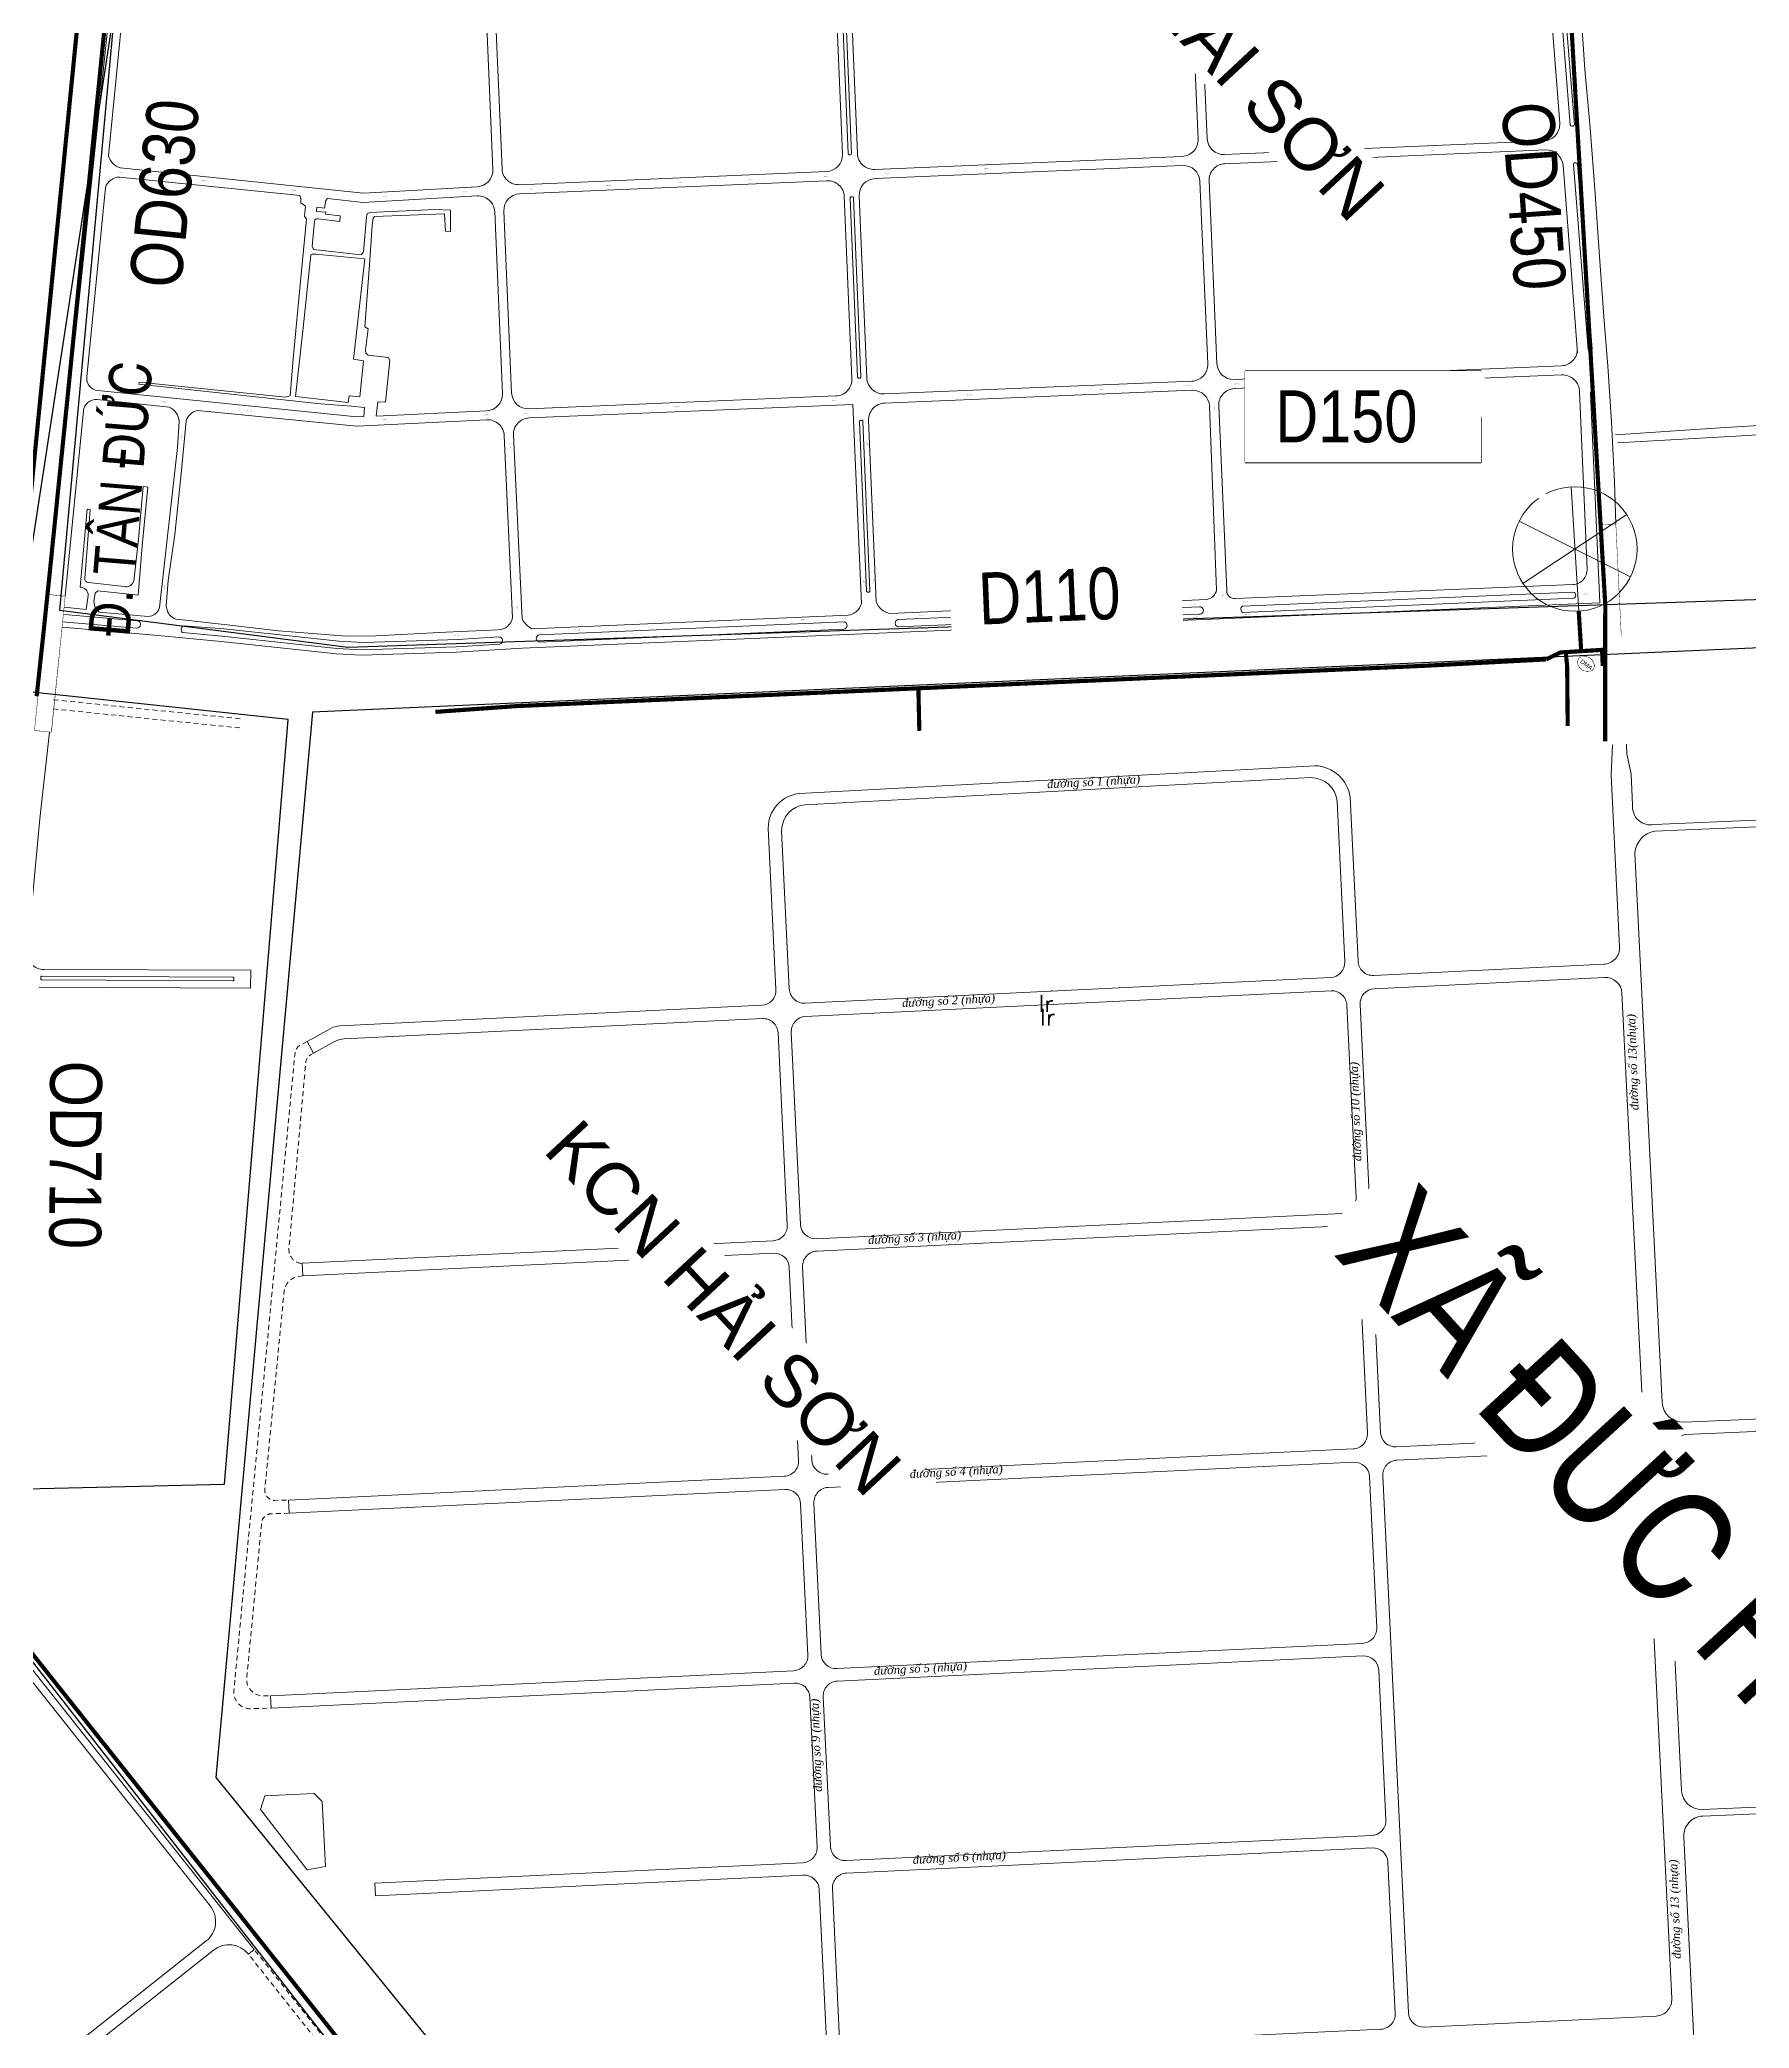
# Model space of a CAD drawing. Header units: metres. Extents: x 556238 to 587446, y 1177111 to 1219372.
# Drawn here: x 577536 to 579595, y 1191403 to 1193797 of the extents above; entities that cross this region are included whole.
import ezdxf
from ezdxf.enums import TextEntityAlignment as Align

# ---------------------------------------------------------------- set-up
doc = ezdxf.new("R2010")
doc.units = ezdxf.units.M
doc.header["$MEASUREMENT"] = 0
doc.set_wipeout_variables(frame=1)
for name, pattern in [('ACAD_ISO03W100', [30, 12, -18]), ('CONTINOUS', [0]), ('DASHED2', [0.375, 0.25, -0.125]), ('HIDDEN2', [4.7625, 3.175, -1.5875]), ('Xr_Nen GT$0$MON', [10, 6, -4])]:
    doc.linetypes.add(name, pattern=pattern)
for name, color, linetype, lineweight in [('CNTV- GHI CHU', 7, 'Continuous', 13), ('CNTV-TEXT', 40, 'Continuous', 20), ('PHL_GHI CHU', 5, 'CONTINOUS', 40), ('Pipe _Existing_PHL', 4, 'HIDDEN2', 30), ('Pipe Existing', 1, 'ACAD_ISO03W100', 60), ('PMV_TEXT', 3, 'CONTINOUS', 25), ('Text ten duong', 150, 'Continuous', 15), ('textsl', 250, 'Continuous', 20), ('Xr_Nen GT$0$CAU-CONG', 4, 'Continuous', 0), ('Xr_Nen GT$0$DUONG NHUA', 38, 'Continuous', 0), ('Xr_Nen GT$0$DUONG_DA', 38, 'Xr_Nen GT$0$MON', 0), ('Xr_Nen GT$1$SONG_HO', 250, 'Continuous', 0), ('ống GĐ 1', 5, 'Continuous', 9)]:
    doc.layers.add(name, color=color, linetype=linetype, lineweight=lineweight)
for name, color, linetype in [('Diameter_Text', 2, 'Continuous'), ('van nhua 63', 8, 'Continuous'), ('VUNG CONG NGHIEP', 8, 'Continuous'), ('VUNG DAN CU', 8, 'Continuous')]:
    doc.layers.add(name, color=color, linetype=linetype)
doc.styles.add('ARIAL', font='arial.ttf')
doc.styles.add('CL_G', font='Vhelvcn.ttf')
doc.styles.get("Standard").update_dxf_attribs({"font": 'arial.ttf'})
doc.styles.add('UTM', font='')
doc.styles.add('VNI-Helve-Condense_B', font='Vhelvcb.ttf')
doc.styles.add('VNI-Helve-Condense_G', font='Vhelvcn.ttf')
doc.styles.add('Xr_Nen GT$0$ROMANC', font='romanc.shx')
doc.styles.add('Xr_Nen GT$0$ROMANS', font='romans.shx')
doc.styles.get('UTM').set_extended_font_data('UTM Swiss Condensed')
doc.linetypes.add('Xr_Nen GT$0$TAL_N_T', pattern='A,2,[130,ltypeshp.shx,S=1,R=0,X=0,Y=1],4,[130,ltypeshp.shx,S=2,R=0,X=0,Y=2],2', length=8)

# ---------------------------------------------------------------- blocks, each defined once
blk = doc.blocks.new('JUNTION BASE')
at = {"layer": 'ống GĐ 1'}
blk.add_ellipse((-4.34, -3.36), major_axis=(-3, 0), ratio=0.775222, dxfattribs=at)
at = {"layer": 'textsl'}
blk.add_attdef('JUNTION', text='', height=1.5, dxfattribs=at).set_placement((-4.08, -3.46), align=Align.MIDDLE)
blk.add_wipeout([(-3.64, -1.1), (-3.54, -1.12), (-3.45, -1.14), (-3.33, -1.18), (-3.22, -1.21), (-3.12, -1.24), (-3.02, -1.28), (-2.9, -1.32), (-2.8, -1.37), (-2.68, -1.43), (-2.56, -1.49), (-2.48, -1.54), (-2.35, -1.63), (-2.27, -1.68), (-2.2, -1.74), (-2.13, -1.8), (-2.05, -1.87), (-1.98, -1.93), (-1.91, -2.01), (-1.84, -2.08), (-1.79, -2.15), (-1.74, -2.21), (-1.71, -2.26), (-1.68, -2.3), (-1.65, -2.34), (-1.61, -2.41), (-1.57, -2.48), (-1.53, -2.55), (-1.49, -2.64), (-1.45, -2.75), (-1.43, -2.81), (-1.4, -2.93), (-1.37, -3.03), (-1.36, -3.13), (-1.35, -3.22), (-1.34, -3.31), (-1.34, -3.41), (-1.35, -3.53), (-1.37, -3.69), (-1.4, -3.82), (-1.43, -3.92), (-1.46, -3.99), (-1.5, -4.1), (-1.57, -4.25), (-1.6, -4.31), (-1.65, -4.38), (-1.68, -4.44), (-1.71, -4.47), (-1.74, -4.52), (-1.77, -4.56), (-1.8, -4.6), (-1.83, -4.63), (-1.85, -4.66), (-1.89, -4.7), (-1.93, -4.74), (-2, -4.81), (-2.08, -4.89), (-2.14, -4.94), (-2.19, -4.99), (-2.26, -5.04), (-2.31, -5.08), (-2.37, -5.11), (-2.42, -5.15), (-2.45, -5.17), (-2.49, -5.19), (-2.52, -5.21), (-2.6, -5.26), (-2.65, -5.28), (-2.7, -5.31), (-2.75, -5.34), (-2.83, -5.37), (-2.91, -5.41), (-3.02, -5.45), (-3.09, -5.48), (-3.17, -5.51), (-3.26, -5.53), (-3.32, -5.55), (-3.38, -5.57), (-3.47, -5.59), (-3.55, -5.61), (-3.61, -5.62), (-3.68, -5.63), (-3.73, -5.64), (-3.81, -5.65), (-3.86, -5.66), (-3.92, -5.67), (-3.99, -5.67), (-4.07, -5.68), (-4.19, -5.69), (-4.27, -5.69), (-4.38, -5.69), (-4.43, -5.69), (-4.48, -5.69), (-4.58, -5.68), (-4.7, -5.67), (-4.81, -5.66), (-4.94, -5.64), (-5, -5.63), (-5.12, -5.61), (-5.22, -5.59), (-5.33, -5.56), (-5.42, -5.53), (-5.61, -5.47), (-5.7, -5.44), (-5.79, -5.4), (-5.88, -5.36), (-5.94, -5.33), (-6.02, -5.29), (-6.12, -5.24), (-6.23, -5.17), (-6.3, -5.12), (-6.44, -5.03), (-6.5, -4.98), (-6.56, -4.93), (-6.63, -4.87), (-6.68, -4.82), (-6.73, -4.78), (-6.78, -4.73), (-6.82, -4.67), (-6.87, -4.62), (-6.92, -4.56), (-6.97, -4.49), (-7.02, -4.42), (-7.06, -4.36), (-7.14, -4.21), (-7.17, -4.15), (-7.21, -4.06), (-7.23, -3.99), (-7.26, -3.91), (-7.28, -3.83), (-7.31, -3.72), (-7.34, -3.52), (-7.34, -3.44), (-7.34, -3.36), (-7.34, -3.29), (-7.34, -3.21), (-7.32, -3.09), (-7.29, -2.93), (-7.26, -2.83), (-7.23, -2.73), (-7.19, -2.63), (-7.14, -2.53), (-7.08, -2.41), (-7.02, -2.32), (-6.92, -2.18), (-6.87, -2.11), (-6.8, -2.03), (-6.72, -1.94), (-6.64, -1.87), (-6.54, -1.78), (-6.45, -1.71), (-6.34, -1.63), (-6.24, -1.56), (-6.17, -1.52), (-5.99, -1.42), (-5.82, -1.34), (-5.69, -1.29), (-5.6, -1.25), (-5.48, -1.21), (-5.36, -1.17), (-5.27, -1.15), (-5.16, -1.13), (-4.99, -1.09), (-4.86, -1.07), (-4.75, -1.06), (-4.65, -1.05), (-4.55, -1.04), (-4.42, -1.04), (-4.34, -1.04), (-4.17, -1.04), (-4.04, -1.05), (-3.94, -1.06), (-3.84, -1.07), (-3.71, -1.09)])
blk = doc.blocks.new('DONG HO')
at = {"lineweight": 0, "ltscale": 5}
for points in [[(-37.5, -65), (37.5, 65)], [(37.5, -65), (-37.5, 65)], [(-75, 0), (75, 0)]]:
    blk.add_lwpolyline(points, dxfattribs=at)
blk.add_circle((0, 0), 75, dxfattribs=at)

msp = doc.modelspace()

# ---------------------------------------------------------------- linework, layer by layer
at = {"layer": 'Pipe _Existing_PHL', "color": 5, "linetype": 'DASHED2', "ltscale": 500, "const_width": 5, "flags": 128}
for points in [[(579350.23615, 1193050.94734), (579201.43347, 1193043.15197), (579143.66853, 1193040.58748)], [(579143.66853, 1193040.58748), (579004.26765, 1193034.39875), (578506.05619, 1193012.24859), (578260.00342, 1193001.35588)], [(578246.28423, 1193000.74853), (578109.79957, 1192994.70638), (578012.59651, 1192987.73569)], [(578260.00342, 1193001.35588), (578246.28423, 1193000.74853)], [(578260.00342, 1193001.35588), (578246.28423, 1193000.74853)], [(578260.00342, 1193001.35588), (578246.28423, 1193000.74853)], [(578594.23648, 1193016.16903), (578595.39546, 1192964.92197)]]:
    msp.add_lwpolyline(points, dxfattribs=at)
at = {"layer": 'Pipe Existing', "color": 1, "linetype": 'DASHED2', "ltscale": 500, "const_width": 5, "flags": 128}
for points in [[(577592.13796, 1193958.45235), (577575.05535, 1193929.39957), (577585.81682, 1193880.57139), (577618.10877, 1193851.83144), (577618.10877, 1193851.83144), (577618.10877, 1193851.83144), (577618.10877, 1193851.83144), (577618.10877, 1193851.83144), (577618.10877, 1193851.83144), (577618.10877, 1193851.83144), (577618.10877, 1193851.83144), (577618.10877, 1193851.83144), (577618.10877, 1193851.83144), (577569.61496, 1193367.70849)], [(577569.61496, 1193367.70849), (577569.61496, 1193367.70849), (577569.61496, 1193367.70849), (577557.17023, 1193245.23442), (577569.61496, 1193367.70849), (577547.06118, 1193145.7467), (577539.77112, 1193076.11384), (577539.77112, 1193076.11384), (577532.27917, 1193006.53234), (577532.27917, 1193006.53234)]]:
    msp.add_lwpolyline(points, dxfattribs=at)
at = {"layer": 'PMV_TEXT', "color": 7}
msp.add_lwpolyline([(578987.65286, 1193288.24843), (579271.9733, 1193288.24843), (579271.9733, 1193398.24843), (578987.65286, 1193398.24843)], close=True, dxfattribs=at)
at = {"layer": 'VUNG CONG NGHIEP', "ltscale": 5}
for points in [[(582420.03026, 1193738.83439, 0), (582308.72901, 1193229.96251, 0), (581999.88899, 1193225.33083, 0), (581735.56861, 1193213.36488, 0), (581348.89422, 1193193.96371, 0), (580850.30903, 1193176.96013, 0), (580450.98959, 1193156.54806, 0), (580051.23884, 1193138.11147, 0), (577907.20261, 1193065.23337, 0), (577560.03087, 1193109.667, 0), (577628.46521, 1193854.00833, 0), (577667.52975, 1193964.30377, 0), (578100.5298, 1194651.68227, 0), (579296.4656, 1194655.99136, 0), (579787.13401, 1194716.85365, 0), (580352.57548, 1194870.63588, 0), (580941.1956, 1194483.72204, 0), (582420.03026, 1193738.83439, 0)], [(574968.4648, 1193283.98148, 0), (575245.1203, 1192851.50112, 0), (575111.85104, 1190318.58519, 0), (575253.39272, 1190295.61176, 0), (575386.28389, 1190380.28654, 0), (575683.35594, 1190602.91985, 0), (575925.05713, 1190786.12783, 0), (576285.81645, 1190373.33459, 0), (576495.29941, 1190519.82536, 0), (576933.92469, 1189949.8928, 0), (577436.25331, 1190309.88076, 0), (577914.15724, 1189731.0538, 0), (578703.12572, 1190335.15166, 0), (577503.06235, 1191875.21346, 0), (577484.75939, 1192051.39891, 0), (577758.52696, 1192057.61363, 0), (577835.27834, 1192978.69654, 0), (574968.4648, 1193283.98148, 0)], [(577864.3629, 1192987.4231, 0), (577748.0072, 1191704.54606, 0), (578791.55441, 1190420.2284, 0), (579683.20745, 1191071.38511, 0), (580625.24943, 1191817.00553, 0), (580360.16185, 1192147.24896, 0), (580733.86357, 1192456.3238, 0), (580884.55437, 1192580.92546, 0), (580854.40903, 1193120.13248, 0), (577864.3629, 1192987.4231, 0)]]:
    msp.add_polyline3d(points, close=True, dxfattribs=at)
at = {"layer": 'VUNG DAN CU', "ltscale": 5}
msp.add_polyline3d([(575036.80167, 1193363.04908, 0), (577506.35166, 1193054.05527, 0), (577637.89015, 1193912.56603, 0), (576946.96356, 1194351.01878, 0), (576699.69481, 1194506.50686, 0), (576638.08334, 1194533.23634, 0), (576603.59166, 1194533.2426, 0), (576603.59166, 1194533.2426, 0), (576219.94246, 1194206.91545, 0), (576194.15351, 1194151.29295, 0), (576171.29478, 1194062.86072, 0), (576139.88408, 1193981.73164, 0)], dxfattribs=at)
at = {"layer": 'Xr_Nen GT$0$CAU-CONG', "const_width": 0.5, "flags": 128}
msp.add_lwpolyline([(579423.82228, 1193078.54331), (579417.286, 1193213.172), (579434.266, 1193213.99639), (579440.81278, 1193079.1515)], dxfattribs=at)
for points in [[(577529.649, 1192965.258), (577546.176, 1193129.058), (577566.67827, 1193126.98937), (577550.1581, 1192963.25706), (577550.09041, 1192963.26389)], [(577566.684, 1193127.047), (577549.903, 1192963.283), (577529.65894, 1192965.35742), (577546.43994, 1193129.12142)]]:
    msp.add_lwpolyline(points, close=True, dxfattribs=at)
at = {"layer": 'Xr_Nen GT$0$DUONG NHUA', "flags": 128}
for points in [[(576543.73162, 1194485.01574), (576552.92592, 1194490.58573), (576570.25948, 1194495.40302), (576587.23914, 1194495.35778), (576613.2594, 1194500.26424, -0.2390461606), (576668.34855, 1194511.38252), (577578.39694, 1193940.21246, -0.3040633197), (577585.01286, 1193922.57186, 0.3212954061), (577611.4893, 1193867.23466, -0.3019006523), (577621.74241, 1193847.61796), (577546.176, 1193129.058)], [(577618.74586, 1193657.34158, 0.2591825261), (577632.8762, 1193642.87604), (577925.89034, 1193612.31257), (578062.95837, 1193620.11419, 0.4100395672), (578081.80372, 1193640.9333), (578072.37501, 1193862.21059, 0.4152483344), (578051.47115, 1193881.33789), (577928.83737, 1193875.67847), (577703.36124, 1193899.59551, 0.3078697009), (577683.52864, 1193888.97513, -0.2043579164), (577651.55034, 1193862.80724, 0.3066806834), (577637.22379, 1193845.55489), (577618.74586, 1193657.34158)], [(578483.70202, 1193638.44151, 0.4140050107), (578502.83149, 1193659.26203), (578493.54425, 1193880.53079, 0.414618346), (578472.69552, 1193899.67331), (578102.47589, 1193883.6217, 0.4139953015), (578083.36035, 1193862.78904), (578092.77787, 1193641.77424, 0.4142356816), (578113.61268, 1193622.64387), (578483.70202, 1193638.44151)], [(577849.7958, 1193609.46268), (577632.19235, 1193631.80594, 0.3114543983), (577615.00213, 1193619.20854), (577592.60606, 1193391.0857, 0.4131180169), (577606.01285, 1193374.69748), (577918.03776, 1193342.88503), (577926.19016, 1193343.28073), (577926.96675, 1193354.45718), (577911.37811, 1193355.71433), (577874.24229, 1193358.62971), (577655.30414, 1193382.20317), (577655.60697, 1193384.86486), (577831.85219, 1193366.67556), (577837.52179, 1193368.27586), (577841.26737, 1193412.98424), (577849.95041, 1193506.2879), (577857.42618, 1193580.99276), (577855.00346, 1193584.66137), (577856.01927, 1193596.62641), (577850.44547, 1193600.78633), (577850.35822, 1193606.6249), (577848.87364, 1193609.55325)], [(578125.09105, 1193352.76231, -0.4139229579), (578104.27758, 1193371.89358), (578094.94902, 1193590.82048, -0.4141914434), (578114.07795, 1193611.65371), (578484.13486, 1193627.44997, -0.4144221448), (578504.97021, 1193608.30688), (578514.17598, 1193388.97902, -0.4143177525), (578495.02518, 1193368.15761), (578125.09105, 1193352.76231)], [(577941.23224, 1193344.01085), (578074.28079, 1193350.46885, 0.4124818631), (578093.29303, 1193371.29677), (578083.9751, 1193589.97435, 0.4183999134), (578062.85671, 1193609.0906), (577925.61073, 1193601.27885), (577882.441, 1193605.9388), (577880.46322, 1193603.51854), (577878.97142, 1193594.44603), (577869.73331, 1193595.51306), (577869.2923, 1193590.32513), (577880.41582, 1193589.49202), (577880.31755, 1193587.254), (577897.74389, 1193585.06951), (577897.28564, 1193578.40767), (577871.28793, 1193581.40926, 0.4607112709), (577866.78703, 1193578.86421), (577863.9741, 1193548.48478), (577865.54171, 1193544.44698), (577923.22677, 1193538.11682), (577925.76794, 1193541.79285), (577929.65998, 1193583.62484), (577930.39516, 1193587.50601), (577933.33591, 1193589.18435), (578012.59892, 1193592.64042), (578030.55841, 1193592.11593), (578030.87318, 1193566.37461), (578024.5716, 1193566.4795), (578023.51725, 1193587.58569), (577939.13143, 1193584.22858), (577937.45102, 1193582.44535), (577936.42898, 1193573.53401), (577933.13455, 1193526.17531), (577927.73678, 1193451.56686), (577931.63774, 1193448.98103), (577928.1915, 1193423.35098), (577928.64096, 1193419.90935), (577931.63739, 1193417.36554), (577955.75863, 1193414.52246), (577957.70631, 1193411.08084), (577952.46619, 1193360.82495), (577943.17726, 1193360.97458), (577941.23224, 1193344.01085)], [(579390.62529, 1193373.21162), (579399.68032, 1193159.84468, -0.4142253707), (579382.45899, 1193141.09763), (578976.14051, 1193124.37739, -0.4775869366), (578965.57186, 1193134.02492), (578955.96175, 1193356.28574, -0.4146161928), (578975.11168, 1193377.12751), (579369.33927, 1193393.53381, -0.4165341172), (579390.62529, 1193373.21162), (579399.68032, 1193159.84468)], [(579417.286, 1193213.172), (579408.74423, 1193371.99152, 0.4055503767), (579406.699, 1193373.88353), (579405.69884, 1193373.85946, 0.4229301441), (579403.74985, 1193371.75263), (579415.15466, 1193119.2414), (578117.11465, 1193064.42844), (578037.76662, 1193059.54663), (577923.70302, 1193056.00307), (577893.50756, 1193057.51926), (577754.57102, 1193072.32147), (577674.37659, 1193080.09126), (577562.87737, 1193089.69753)], [(577565.37917, 1193113.67918), (577591.89296, 1193111.19964), (577594.39567, 1193127.92851, 0.4032660345), (577584.54684, 1193138.00314), (577593.14399, 1193231.78218), (577596.71816, 1193231.30621), (577590.20804, 1193148.82602, 0.4622778052), (577594.55663, 1193143.71561), (577637.52068, 1193138.68621, 0.3997599826), (577649.153, 1193145.33143), (577655.10457, 1193195.8903), (577660.63263, 1193259.10328), (577666.17893, 1193258.55541), (577659.29999, 1193187.74166), (577654.54888, 1193128.23325), (577605.97402, 1193133.47518), (577602.82291, 1193130.79424), (577601.32636, 1193120.49367), (577602.82098, 1193113.19571), (577607.55535, 1193107.68078), (577666.45958, 1193102.65393, 0.3402071628), (577680.2924, 1193113.47311), (577689.54153, 1193195.59011), (577701.73841, 1193306.2581), (577703.79271, 1193337.26516, 0.3024883159), (577691.77221, 1193354.83427), (577605.04976, 1193363.73865, 0.4153099572), (577588.60009, 1193350.28159), (577566.67827, 1193126.98937)], [(578941.8494, 1193123.26149), (578559.79531, 1193106.21803, -0.2744835484), (578543.45348, 1193120.66975), (578534.29973, 1193338.75811, -0.4143177525), (578553.45053, 1193359.57953), (578924.15574, 1193375.00691, -0.4138110465), (578944.96889, 1193355.88328), (578953.36702, 1193134.28243, -0.3150828533), (578941.8494, 1193123.26149)], [(578116.97313, 1193099.89587), (578106.44874, 1193320.93979, -0.4145042266), (578125.599, 1193341.77393), (578515.47629, 1193357.99918), (578525.54819, 1193118.03557, -0.304805276), (578509.61946, 1193104.09066), (578128.84139, 1193087.88138, -0.1642646795), (578116.97313, 1193099.89587)], [(579383.25041, 1193124.50757), (578984.90442, 1193107.59002, -0.5671666347), (578984.7086, 1193115.15332), (579383.05459, 1193132.07087, -0.7442056323), (579383.25041, 1193124.50757)], [(577565.77344, 1193105.10239), (577653.9105, 1193097.5089, -0.8466101514), (577652.98816, 1193088.45807), (577563.43531, 1193096.17354)], [(580848.49405, 1193104.09841), (580860.59584, 1192913.91776, -0.4203445321), (580857.72984, 1192910.72997), (579480.47063, 1192851.9398, -0.5037438432), (579454.43514, 1192875.67851), (579452.59053, 1192912.86601), (579447.43622, 1192937.09705), (579447.141, 1192948.80839)], [(577707.91736, 1193083.37203, -0.6059520059), (577709.76703, 1193091.29927), (577757.56689, 1193087.71703), (577896.35338, 1193072.93081), (577926.10332, 1193071.43699), (578039.80419, 1193074.96927), (578089.10586, 1193078.00251, -0.8450921898), (578090.23581, 1193069.28703), (578037.46606, 1193066.04042), (577923.76519, 1193062.50814), (577894.01524, 1193064.00196), (577755.22875, 1193078.78818), (577707.91736, 1193083.37203)], [(577547.7393, 1192963.50472), (577536.15885, 1192858.92468), (577521.2143, 1192699.25651, 0.4402243711), (577541.02042, 1192677.39299), (577790.087, 1192676.852), (577789.716, 1192655.064), (577535.42308, 1192656.4226, 0.4127403573)], [(578483.45693, 1191387.52673), (578474.71371, 1191569.77612, 0.4142034026), (578455.87247, 1191586.89294), (577940.39293, 1191562.18127), (577939.67467, 1191577.16407), (578455.15244, 1191601.87564, 0.4142237222), (578472.26985, 1191620.71754), (578463.6196, 1191801.02888, 0.4142054562), (578444.77824, 1191818.14569), (577814.67466, 1191787.93462), (577813.95629, 1191802.91741), (578444.05846, 1191833.12841, 0.4142216686), (578461.17574, 1191851.9703), (578452.43365, 1192034.19605, 0.4142054562), (578433.59229, 1192051.31286), (577836.31458, 1192022.67566), (577835.54832, 1192038.65731), (578432.82459, 1192067.29443, 0.4142216686), (578449.94187, 1192086.13632), (578438.78157, 1192318.76888, 0.4142054562), (578419.94021, 1192335.88569), (577852.97467, 1192308.70185), (577852.2563, 1192323.68463), (578419.22043, 1192350.86841, 0.4142216686), (578436.33771, 1192369.7103), (578425.2263, 1192601.32388, 0.4144437182), (578406.37031, 1192618.43998), (577902.50041, 1192593.87052, 0.1163336001), (577890.14692, 1192590.31355), (577865.8642, 1192576.66777), (577858.0258, 1192590.61623), (577885.59839, 1192606.11077, -0.1163336001), (577897.95189, 1192609.66774), (578405.63186, 1192634.42299, 0.413983444), (578422.73452, 1192653.26416), (578413.40688, 1192847.69549, -0.3861456941), (578451.21613, 1192889.5547), (579072.21534, 1192922.90065, -0.3651634457), (579114.3142, 1192884.87473), (579123.78311, 1192687.47677, 0.4144452656), (579142.63911, 1192670.36058), (579419.87806, 1192683.87917, 0.414459453), (579438.87942, 1192704.84628), (579428.62, 1192911.677), (579430.161, 1192947.984)], [(577000.41408, 1190924.62076), (577736.47475, 1191507.60905, 0.41429813), (577741.36003, 1191549.75942), (577490.05566, 1191866.85939, -0.2002506352), (577481.40503, 1191891.8786), (577481.97324, 1192021.84528), (577490.97316, 1192021.80594), (577490.40372, 1191891.55834, 0.205201911), (577496.93471, 1191872.66952), (577794.37557, 1191497.35376), (577787.32205, 1191491.76379, 0.4141289998), (577745.18384, 1191496.64766), (577009.12714, 1190913.66251, 0.3208418546)]]:
    msp.add_lwpolyline(points, format="xyb", dxfattribs=at)
for points in [[(579384.34019, 1193695.24625), (579371.01199, 1193863.15124, 0.0054303842), (579361.56982, 1193983.97156), (579345.41469, 1194192.92613, 0.4166323367), (579343.25003, 1194194.76467), (579342.25364, 1194194.67936, 0.411798918), (579340.43021, 1194192.53249), (579356.58695, 1193983.55699, -0.0054330493), (579366.02528, 1193862.78571), (579379.35289, 1193694.88811, 0.40323831), (579381.42979, 1193693.0481), (579382.42963, 1193693.08972, 0.4252746563)], [(578951.71804, 1193920.44228), (579328.74641, 1193936.78909, -0.4043095439), (579349.55307, 1193918.35157), (579366.70139, 1193696.84398, -0.4243850026), (579347.614, 1193675.31847), (578962.96375, 1193658.89928, -0.4141237456), (578942.12926, 1193678.02202), (578932.60282, 1193899.60198, -0.4141072274)], [(578921.61377, 1193899.11099), (578931.13874, 1193677.56515, -0.4143033849), (578912.01014, 1193656.72428), (578541.64927, 1193640.91505, -0.4144221448), (578520.81392, 1193660.05814), (578511.52506, 1193881.36571, -0.4138088946), (578530.64114, 1193902.18565), (578900.7659, 1193918.23315, -0.4143199053)], [(578500.66734, 1193877.74499), (578509.80613, 1193660.01303, 0.4142135624), (578511.36771, 1193658.57725), (578512.36683, 1193658.61919, 0.4142135623), (578513.80261, 1193660.18077), (578504.66382, 1193877.91274, 0.4142135624), (578503.10224, 1193879.34851), (578502.10312, 1193879.30658, 0.4142135623)], [(578944.31989, 1193627.06908), (578953.77111, 1193407.23872, 0.4138110465), (578974.58426, 1193388.11509), (579368.74573, 1193404.51863, 0.4149963838), (579387.89454, 1193425.38633), (579388.13239, 1193420.01633), (579370.64021, 1193645.96567, 0.4041147558), (579349.84693, 1193664.40377), (578963.44849, 1193647.90996, 0.4143033849)], [(579405.8283, 1193424.54499), (579388.15345, 1193647.20783, 0.4090584227), (579386.03664, 1193649.04578), (579385.03838, 1193648.98422, 0.4193875625), (579383.16774, 1193646.82975), (579400.84126, 1193424.18359, 0.404188093), (579402.92468, 1193422.34386), (579403.92427, 1193422.38874, 0.4243106105)], [(578933.32937, 1193626.61222), (578942.77825, 1193406.83626, -0.4146161928), (578923.62832, 1193385.99449), (578552.97502, 1193370.56926, -0.4141093799), (578532.16101, 1193389.71325), (578522.95264, 1193609.10299, -0.4140050107), (578542.08211, 1193629.92351), (578912.49489, 1193645.73495, -0.4141237455)], [(578512.05064, 1193606.53746), (578521.09808, 1193390.98173, 0.4142135624), (578522.65967, 1193389.54595), (578523.65879, 1193389.58789, 0.4142135624), (578525.09457, 1193391.14947), (578516.04712, 1193606.7052, 0.4142135624), (578514.48554, 1193608.14098), (578513.48642, 1193608.09904, 0.4142135624)], [(577712.33096, 1193338.30229), (577712.33096, 1193338.30229), (577706.50631, 1193274.48563), (577698.71186, 1193201.39001), (577690.76602, 1193145.78687), (577688.38681, 1193115.097), (577689.32399, 1193110.72122, 0.2702977892), (577700.56217, 1193099.26473), (577718.66435, 1193097.52827), (577758.1419, 1193092.79057), (577823.64315, 1193085.31875), (577905.32111, 1193079.11543), (577940.96627, 1193079.53513), (578025.05348, 1193083.62317), (578087.99827, 1193086.70164, 0.3573404091), (578105.56797, 1193101.09647), (578095.46422, 1193320.34212, 0.4159473847), (578074.51272, 1193339.46716), (577917.7449, 1193331.85786), (577725.8133, 1193350.8026, 0.2572177085)], [(578523.34892, 1193337.3554), (578531.91791, 1193133.19907, 0.4142135624), (578533.47949, 1193131.76329), (578534.47861, 1193131.80522, 0.4142135624), (578535.91439, 1193133.36681), (578527.3454, 1193337.52314, 0.4142135624), (578525.78382, 1193338.95892), (578524.7847, 1193338.91698, 0.4142135624)], [(578569.37092, 1193099.1201), (578932.84888, 1193114.41946, -1.0503853771), (578932.54428, 1193105.36777), (578569.3674, 1193090.03172, -0.66750237)], [(578137.44118, 1193080.62268), (578505.15667, 1193096.15038, -0.782817881), (578504.6926, 1193087.30067), (578137.77491, 1193071.80666, -0.8060645418)], [(578457.57019, 1192636.95558), (579090.7008, 1192667.82799, 0.4139818971), (579107.80346, 1192686.66907), (579098.52588, 1192880.0784, 0.3916708271), (579066.95173, 1192908.59784), (578457.93566, 1192875.89535, 0.3955856772), (578429.57872, 1192844.50097), (578438.7142, 1192654.07169, 0.4144439711)], [(579490.12629, 1192156.14229), (579457.30657, 1192817.79027, -0.3514093604), (579481.21044, 1192844.00611), (579707.28456, 1192853.64952, -0.2976521148), (579728.11775, 1192834.54277), (579757.31439, 1192167.89257, -0.4143434268), (579733.42111, 1192141.82218), (579516.17837, 1192132.40431, -0.4123877718)], [(577768.40711, 1192663.82461), (577538.75787, 1192665.07088, -0.4142135624), (577537.26603, 1192666.57899), (577537.27417, 1192668.07897, -0.4142135624), (577538.78229, 1192669.57081), (577768.43153, 1192668.32455, -0.4142135624), (577769.92336, 1192666.81643), (577769.91522, 1192665.31645, -0.4142135624)], [(579448.03178, 1192115.96976), (579169.8576, 1192102.63237, -0.4142070034), (579151.01623, 1192119.74927), (579126.27462, 1192635.53648, -0.4139818971), (579143.37728, 1192654.37756), (579420.70427, 1192667.90045, -0.4139677145), (579441.65378, 1192648.91502), (579467.04939, 1192136.93766, -0.4146977578)], [(578471.16054, 1192353.35874), (579104.3146, 1192383.71607, 0.4142201214), (579121.43189, 1192402.55786), (579110.29497, 1192634.72878, 0.4144452656), (579091.43897, 1192651.84497), (578458.30859, 1192620.97257, 0.4139831911), (578441.20593, 1192602.13141), (578452.31918, 1192370.47556, 0.4142057091)], [(578484.76446, 1192069.78475), (579117.91727, 1192100.14203, 0.4142201214), (579135.03455, 1192118.98382), (579123.87548, 1192351.61644, 0.4142070034), (579105.03411, 1192368.73334), (578471.88028, 1192338.37602, 0.4142214157), (578454.76299, 1192319.53415), (578465.9231, 1192086.90158, 0.4142057091)], [(580027.94473, 1192114.51216), (580044.75212, 1191711.71433, -0.413880151), (580021.80085, 1191686.73578), (579538.30633, 1191666.00976, -0.412246252), (579513.30794, 1191688.79873), (579493.39644, 1192090.21583, -0.3570467227), (579518.23843, 1192117.47952), (580001.88368, 1192138.44644, -0.4146888023)], [(579482.68652, 1191417.2705), (579203.37143, 1191403.91806, -0.4141655091), (579184.53261, 1191421.03508), (579153.50774, 1192067.80899, -0.4142201214), (579170.62502, 1192086.65078), (579448.89049, 1192099.99256, -0.4137295327), (579469.82376, 1192081.00635), (579501.70697, 1191438.23852, -0.4147392677)], [(578495.99812, 1191835.61872), (579129.1499, 1191865.97594, 0.4142201214), (579146.26718, 1191884.81773), (579137.52606, 1192067.04354, 0.4142070034), (579118.68469, 1192084.16044), (578485.53211, 1192053.80318, 0.4142214157), (578468.41483, 1192034.96131), (578477.15676, 1191852.73554, 0.4142057091)], [(578507.09192, 1191604.36558), (579140.24289, 1191634.71832, 0.414222175), (579157.3603, 1191653.56011), (579148.71078, 1191833.87631, 0.4142070034), (579129.86941, 1191850.99321), (578496.71786, 1191820.636, 0.4142214157), (578479.60058, 1191801.79413), (578488.25068, 1191621.48241, 0.4142036555)], [(579546.35488, 1191022.57003), (579516.08236, 1191632.86624, -0.4161836133), (579539.02502, 1191658.03323), (580061.72108, 1191680.4397, -0.2311701433), (580081.83337, 1191671.66195), (580214.76555, 1191515.40587, -0.4283961823), (580210.98743, 1191479.40691), (579591.41558, 1191001.78159, -0.6055545113)], [(578518.27672, 1191371.16765), (579151.43074, 1191401.43508, 0.4142616173), (579168.55058, 1191420.27699), (579159.80389, 1191602.61869, 0.4142049498), (579140.96265, 1191619.73559), (578507.81191, 1191589.38287, 0.4142234693), (578490.6945, 1191570.54099), (578499.4379, 1191388.2846, 0.4141642148)]]:
    msp.add_lwpolyline(points, format="xyb", close=True, dxfattribs=at)
for points in [[(579392.01645, 1193833.05285), (579397.12699, 1193761.4251), (579403.29067, 1193691.06048), (579409.33525, 1193611.63531), (579415.03859, 1193530.49019), (579420.38386, 1193458.1714), (579424.80501, 1193404.07352), (579428.99017, 1193336.98895), (579432.82386, 1193264.8657), (579434.266, 1193213.99639)], [(577925.95416, 1193410.52702), (577921.37242, 1193367.17791), (577908.76391, 1193368.32926), (577907.60501, 1193360.2368), (577844.01513, 1193367.44786), (577853.07929, 1193450.26352), (577862.58976, 1193538.07704), (577864.00047, 1193538.98455), (577868.56724, 1193538.98455), (577927.41123, 1193533.39565), (577914.04335, 1193412.49679), (577925.95416, 1193410.52702)], [(579703.64217, 1193338.75571), (579553.71643, 1193329.33934), (579434.06348, 1193321.28906)], [(579436.20436, 1193311.82012), (579578.68235, 1193319.96323), (579694.61014, 1193326.81939)]]:
    msp.add_lwpolyline(points, dxfattribs=at)
at = {"layer": 'Xr_Nen GT$0$DUONG NHUA'}
for p in [(578754.972, 1192651.972), (578756.78, 1192635.573)]:
    msp.add_point(p, dxfattribs=at)
at = {"layer": 'Xr_Nen GT$0$DUONG_DA', "flags": 128}
for points in [[(577552.5775, 1193002.34374), (577778.19872, 1192979.32253)], [(577777.08214, 1192968.37935), (577551.46091, 1192991.40056)]]:
    msp.add_lwpolyline(points, dxfattribs=at)
for points in [[(577858.0258, 1192590.61623), (577849.90385, 1192586.44328, 0.2554910931), (577843.44263, 1192576.91535), (577769.80903, 1191809.19813, 0.4503464475), (577790.24064, 1191787.29548), (577814.67466, 1191787.93462)], [(577865.8642, 1192576.66777), (577862.88362, 1192575.13639, 0.255491093), (577856.42241, 1192565.60846), (577836.19791, 1192342.2198, 0.4069354183), (577850.43477, 1192323.5973), (577852.2563, 1192323.68463)], [(577852.97467, 1192308.70185), (577847.71163, 1192307.86898, 0.3298639701), (577830.35924, 1192290.46057), (577807.09947, 1192051.35863, 0.450657933), (577819.37086, 1192038.21737), (577835.54832, 1192038.65731)], [(577836.31458, 1192022.67566), (577814.87082, 1192022.09252, 0.3786847709), (577803.25185, 1192011.24264), (577785.3511, 1191824.60625, 0.4503464475), (577805.78272, 1191802.7036), (577813.95629, 1191802.91741)], [(578729.89128, 1190357.55574), (578729.89128, 1190357.55574, -0.411585471), (578691.49574, 1190365.3528), (577794.37557, 1191497.35376)], [(577905.95804, 1190698.93077), (578194.48053, 1190929.94528, 0.4127498554), (578199.2417, 1190971.99681), (577787.32205, 1191491.76379)]]:
    msp.add_lwpolyline(points, format="xyb", dxfattribs=at)
at = {"layer": 'Xr_Nen GT$1$SONG_HO', "linetype": 'Xr_Nen GT$0$TAL_N_T', "flags": 128}
msp.add_lwpolyline([(577801.91004, 1191665.90799), (577858.09502, 1191593.48), (577880.01031, 1191597.44849), (577876.23268, 1191675.54145), (577866.57911, 1191685.05561), (577807.11298, 1191682.22707)], close=True, dxfattribs=at)

# ---------------------------------------------------------------- block references
at = {"layer": 'PHL_GHI CHU', "color": 5, "linetype": 'DASHED2', "rotation": 333.5643360047164}
msp.add_blockref('DONG HO', (579384.91727, 1193183.87319), dxfattribs=at)

# ---------------------------------------------------------------- texts
at = {"layer": 'Diameter_Text', "color": 1, "style": 'UTM'}
for s, rotation, p in [('OD630', 84.21094566, (577724.26839, 1193494.3182, -1.937)), ('OD450', 274.00572073, (579277.82545, 1193718.60737, -1.937)), ('OD710', 269.68606279, (577529.89246, 1192567.93426, -1.937))]:
    msp.add_text(s, height=62.5, rotation=rotation, dxfattribs=at).set_placement(p, align=Align.BOTTOM_LEFT)
at = {"layer": 'Text ten duong', "color": 5, "linetype": 'Continuous', "lineweight": 13, "style": 'CL_G'}
msp.add_text('Ñ. TAÂN ÑÖÙC', height=50, rotation=85.28105569, dxfattribs=at).set_placement((577632.84211, 1193244.35109), align=Align.MIDDLE_CENTER)
at = {"layer": 'Xr_Nen GT$0$DUONG NHUA', "style": 'Xr_Nen GT$0$ROMANS'}
for p in [(578739.09822, 1192626.47547), (578740.90622, 1192610.07647)]:
    msp.add_text('lr', height=20, dxfattribs=at).set_placement(p)
at = {"layer": 'Xr_Nen GT$0$DUONG NHUA', "char_height": 0.8, "width": 23.4511944, "attachment_point": 1, "style": 'Xr_Nen GT$0$ROMANC'}
for s, insert, rotation in [('{\\fTimes New Roman|b0|i1|c0|p18;Đường số 7}', (578897.93701, 1193651.34728), 1.8165135), ('{\\fTimes New Roman|b0|i1|c0|p18;Đường số 7}', (579043.95435, 1193657.17937), 1.8165135), ('{\\fTimes New Roman|b0|i1|c0|p18;Đường số 7}', (579212.12353, 1193664.1412), 1.8165135), ('{\\fTimes New Roman|b0|i1|c0|p18;Đường số 7}', (579346.34333, 1193670.68233), 1.8165135), ('{\\fTimes New Roman|b0|i1|c0|p18;Đường số 7}', (577630.31557, 1193637.97536), 354.4825142), ('{\\fTimes New Roman|b0|i1|c0|p18;Đường số 7}', (577730.95314, 1193628.21308), 354.4825142), ('{\\fTimes New Roman|b0|i1|c0|p18;Đường số 7}', (578304.39095, 1193625.87639), 1.8165135), ('{\\fTimes New Roman|b0|i1|c0|p18;Đường số 7}', (578389.61659, 1193629.35185), 1.8165135), ('{\\fTimes New Roman|b0|i1|c0|p18;Đường số 7}', (578480.52355, 1193632.682), 1.8165135), ('{\\fTimes New Roman|b0|i1|c0|p18;Đường số 7}', (578553.96542, 1193636.91477), 1.8165135), ('{\\fTimes New Roman|b0|i1|c0|p18;Đường số 7}', (578672.76813, 1193642.41608), 1.8165135), ('{\\fTimes New Roman|b0|i1|c0|p18;Đường số 7}', (577838.58591, 1193616.57153), 354.4825142), ('{\\fTimes New Roman|b0|i1|c0|p18;Đường số 7}', (577948.36751, 1193608.58409), 1.8165135), ('{\\fTimes New Roman|b0|i1|c0|p18;Đường số 7}', (578045.18865, 1193614.40409), 1.8165135), ('{\\fTimes New Roman|b0|i1|c0|p18;Đường số 7}', (578127.27004, 1193617.66204), 1.8165135), ('{\\fTimes New Roman|b0|i1|c0|p18;Đường số 7}', (578217.85324, 1193621.87759), 1.8165135), ('{\\fTimes New Roman|b0|i1|c0|p18;Đường số 9}', (577606.85211, 1193370.06562), 349.96858205), ('{\\fTimes New Roman|b0|i1|c0|p18;Đường số 9}', (577682.48565, 1193362.26266), 349.96858205), ('{\\fTimes New Roman|b0|i1|c0|p18;Đường số 9}', (577785.55162, 1193351.32991), 349.96858205), ('{\\fTimes New Roman|b0|i1|c0|p18;Đường số 2}', (578951.32818, 1193355.96966), 270.85628527), ('{\\fTimes New Roman|b0|i1|c0|p18;Đường số 8}', (577705.80814, 1193316.23479), 86.07870646), ('{\\fTimes New Roman|b0|i1|c0|p18;Đường số 6}', (578102.94363, 1193311.37696), 270.85628527), ('{\\fTimes New Roman|b0|i1|c0|p18;Đường số 4}', (578521.72138, 1193313.36942), 270.85628527), ('{\\fTimes New Roman|b0|i1|c0|p18;Đường số 4}', (578532.86826, 1193313.10808), 270.85628527), ('{\\fTimes New Roman|b0|i1|c0|p18;Đường số 2}', (578957.79427, 1193206.05398), 270.85628527), ('{\\fTimes New Roman|b0|i1|c0|p18;Đường số 4}', (578529.192, 1193147.66944), 270.85628527), ('{\\fTimes New Roman|b0|i1|c0|p18;Đường số 4}', (578540.33888, 1193147.4081), 270.85628527), ('{\\fTimes New Roman|b0|i1|c0|p18;Đường số 8}', (577685.72745, 1193134.31414), 86.07870646), ('{\\fTimes New Roman|b0|i1|c0|p18;Đường số 2}', (578961.59395, 1193131.21093), 270.85628527), ('{\\fTimes New Roman|b0|i1|c0|p18;Đường An Hạ}', (577644.45648, 1193101.82291), 355.4610722), ('{\\fTimes New Roman|b0|i1|c0|p18;Đường số 6}', (578111.57302, 1193116.37908), 270.85628527), ('{\\fTimes New Roman|b0|i1|c0|p18;Đường An Hạ}', (577641.0992, 1193086.83967), 355.4610722)]:
    msp.add_mtext(s, dxfattribs=dict(at, insert=insert, rotation=rotation))
for s, insert in [('{\\fTimes New Roman|b0|i1|c0|p18;Đường số 9}', (579078.01252, 1193388.36718)), ('{\\fTimes New Roman|b0|i1|c0|p18;Đường số 9}', (579235.35698, 1193394.42186)), ('{\\fTimes New Roman|b0|i1|c0|p18;Đường số 9}', (579357.20554, 1193399.68395)), ('{\\fTimes New Roman|b0|i1|c0|p18;Đường số 9}', (578490.1128, 1193363.36754)), ('{\\fTimes New Roman|b0|i1|c0|p18;Đường số 9}', (578546.39453, 1193366.12918)), ('{\\fTimes New Roman|b0|i1|c0|p18;Đường số 9}', (578652.6157, 1193369.94326)), ('{\\fTimes New Roman|b0|i1|c0|p18;Đường số 9}', (578811.49893, 1193376.27101)), ('{\\fTimes New Roman|b0|i1|c0|p18;Đường số 9}', (578916.62051, 1193380.81051)), ('{\\fTimes New Roman|b0|i1|c0|p18;Đường số 9}', (578974.86786, 1193383.20071)), ('{\\fTimes New Roman|b0|i1|c0|p18;Đường số 9}', (577948.17159, 1193340.4911)), ('{\\fTimes New Roman|b0|i1|c0|p18;Đường số 9}', (578070.98212, 1193345.76684)), ('{\\fTimes New Roman|b0|i1|c0|p18;Đường số 9}', (578118.72662, 1193347.6636)), ('{\\fTimes New Roman|b0|i1|c0|p18;Đường số 9}', (578300.25345, 1193355.92871)), ('{\\fTimes New Roman|b0|i1|c0|p18;Đường An Hạ}', (579393.82177, 1193130.19838)), ('{\\fTimes New Roman|b0|i1|c0|p18;Đường An Hạ}', (578452.83769, 1193098.84733)), ('{\\fTimes New Roman|b0|i1|c0|p18;Đường An Hạ}', (578594.89691, 1193104.29093)), ('{\\fTimes New Roman|b0|i1|c0|p18;Đường An Hạ}', (578922.23995, 1193118.04799)), ('{\\fTimes New Roman|b0|i1|c0|p18;Đường An Hạ}', (578923.51825, 1193102.34926)), ('{\\fTimes New Roman|b0|i1|c0|p18;Đường An Hạ}', (578986.04412, 1193121.19457)), ('{\\fTimes New Roman|b0|i1|c0|p18;Đường An Hạ}', (578986.62739, 1193105.33416)), ('{\\fTimes New Roman|b0|i1|c0|p18;Đường An Hạ}', (578033.91928, 1193080.68642)), ('{\\fTimes New Roman|b0|i1|c0|p18;Đường An Hạ}', (578180.01714, 1193086.92223)), ('{\\fTimes New Roman|b0|i1|c0|p18;Đường An Hạ}', (578452.12969, 1193082.58316)), ('{\\fTimes New Roman|b0|i1|c0|p18;Đường An Hạ}', (578597.17004, 1193088.47216)), ('{\\fTimes New Roman|b0|i1|c0|p18;Đường An Hạ}', (578034.60161, 1193063.74673)), ('{\\fTimes New Roman|b0|i1|c0|p18;Đường An Hạ}', (578182.35654, 1193071.54021))]:
    msp.add_mtext(s, dxfattribs=dict(at, insert=insert))
at = {"layer": 'Xr_Nen GT$0$DUONG NHUA', "char_height": 10, "attachment_point": 1, "style": 'Xr_Nen GT$0$ROMANS'}
for s, insert, rotation in [('{\\fTimes New Roman|b0|i1|c0|p18;đường số 1 (nhựa) }', (578748.88538, 1192905.73965), 3.11928375), ('{\\fTimes New Roman|b0|i1|c0|p18;đường số 2 (nhựa) }', (578574.24975, 1192642.18135), 3.11928375), ('{\\fTimes New Roman|b0|i1|c0|p18;đường số 13(nhựa) }', (579451.64625, 1192507.85024), 92.08809183), ('{\\fTimes New Roman|b0|i1|c0|p18;đường số 10 (nhựa) }', (579117.79325, 1192446.37496), 92.08809183), ('{\\fTimes New Roman|b0|i1|c0|p18;đường số 3 (nhựa) }', (578533.4019, 1192356.83077), 3.11928375), ('{\\fTimes New Roman|b0|i1|c0|p18;đường số 4 (nhựa) }', (578583.51227, 1192075.02632), 3.11928375), ('{\\fTimes New Roman|b0|i1|c0|p18;đường số 5 (nhựa) }', (578540.43686, 1191837.90957), 3.11928375), ('{\\fTimes New Roman|b0|i1|c0|p18;đường số 9 (nhựa) }', (578468.04791, 1191687.10813), 92.08809183), ('{\\fTimes New Roman|b0|i1|c0|p18;đường số 6 (nhựa) }', (578587.21812, 1191610.34971), 3.11928375), ('{\\fTimes New Roman|b0|i1|c0|p18;đường số 13 (nhựa) }', (579502.49559, 1191485.91218), 92.08809183)]:
    msp.add_mtext_dynamic_manual_height_columns(s, width=183.3391287, gutter_width=100, heights=[0], dxfattribs=dict(at, insert=insert, rotation=rotation))

# ---------------------------------------------------------------- next in the draw order: block references
at = {"layer": 'van nhua 63', "ltscale": 50, "xscale": 3.495496964329035, "yscale": 3.495496964329035, "zscale": 3.495496964329035, "rotation": 324.3800234422953}
msp.add_blockref('JUNTION BASE', (579417.47395, 1193046.18187), dxfattribs=at).add_auto_attribs({'JUNTION': 'DMA'})

# ---------------------------------------------------------------- next in the draw order: texts
at = {"layer": 'CNTV-TEXT', "color": 5, "attachment_point": 5, "bg_fill": 3, "box_fill_scale": 1.2, "bg_fill_color": 256, "bg_fill_transparency": 0}
for s, insert, char_height, width, rotation, style in [('KCN HẢI SƠN', (578941.5372, 1193805.08336), 62.5, 684.8703907, 313, 'ARIAL'), ('KCN HẢI SƠN', (578359.13015, 1192269.9341), 62.5, 684.8703907, 313, 'ARIAL'), ('XAÕ ÑÖÙC HOØA', (579469.64651, 1192021.26), 135, 973.4768786, 312.5, 'VNI-Helve-Condense_B')]:
    msp.add_mtext(s, dxfattribs=dict(at, insert=insert, char_height=char_height, width=width, rotation=rotation, style=style))

# ---------------------------------------------------------------- next in the draw order: wipeouts: each hides what was drawn before it
at = {"color": 7}
for points in [[(578987.65286, 1193398.24843), (578987.65286, 1193288.24843), (579271.9733, 1193288.24843), (579271.9733, 1193398.24843)], [(578630.49136, 1193177.10594), (578635.11641, 1193067.20321), (578913.67151, 1193078.92567), (578909.04646, 1193188.82839)]]:
    msp.add_wipeout(points, dxfattribs=at).dxf.layer = 'PMV_TEXT'

# ---------------------------------------------------------------- next in the draw order: linework, layer by layer
at = {"layer": 'Pipe _Existing_PHL', "color": 5, "linetype": 'DASHED2', "ltscale": 500, "const_width": 5, "flags": 128}
for points in [[(579389.57997, 1193109.01827), (579392.57792, 1193060.88911)], [(579418.50066, 1193043.05245), (579417.71013, 1193062.45459), (579367.44571, 1193059.32363), (579350.23615, 1193050.94734)], [(579373.89714, 1193059.72549), (579375.61496, 1193043.17844), (579376.29285, 1192970.58432)]]:
    msp.add_lwpolyline(points, dxfattribs=at)
at = {"layer": 'Pipe Existing', "color": 1, "linetype": 'DASHED2', "ltscale": 500, "const_width": 5, "flags": 128}
for points in [[(577471.87011, 1191980.36729), (577488.08358, 1192138.97426), (577493.85544, 1192684.51426), (577519.01692, 1192926.58629), (577498.53248, 1192980.64128), (577582.67735, 1193828.22084), (577550.96875, 1193862.53903), (577536.99316, 1193938.24526), (577578.60598, 1193992.83889), (577653.19531, 1194021.66093), (578023.99976, 1194601.77539), (578096.34737, 1194604.44359), (578106.94758, 1194622.87783)], [(579421.52908, 1193116.91297), (579421.3473, 1192952.15205)], [(578361.10861, 1190758.89787), (578382.81694, 1190775.99977), (577501.4764, 1191885.76737), (577501.46546, 1191932.01828), (577502.669, 1191980.6082)]]:
    msp.add_lwpolyline(points, dxfattribs=at)

# ---------------------------------------------------------------- next in the draw order: texts
at = {"layer": 'CNTV- GHI CHU', "color": 7, "style": 'VNI-Helve-Condense_G'}
msp.add_text('D150', height=62.5, dxfattribs=at).set_placement((579024.16847, 1193312.40344))
at = {"layer": 'PMV_TEXT', "color": 7, "style": 'VNI-Helve-Condense_G'}
msp.add_text('D110', height=62.5, rotation=2.40976131, dxfattribs=at).set_placement((578667.82715, 1193092.75617))

# ---------------------------------------------------------------- next in the draw order: wipeouts: each hides what was drawn before it
at = {"color": 7}
msp.add_wipeout([(579271.9733, 1193398.24843), (579384.91727, 1193183.87319), (579271.9733, 1193343.24843)], dxfattribs=at).dxf.layer = 'PMV_TEXT'

# ---------------------------------------------------------------- next in the draw order: linework, layer by layer
at = {"layer": 'Pipe Existing', "color": 1, "linetype": 'DASHED2', "ltscale": 500, "const_width": 5, "flags": 128}
msp.add_lwpolyline([(579340.84533, 1194495.80179), (579421.52908, 1193116.91297)], dxfattribs=at)

doc.saveas('drawing.dxf')
